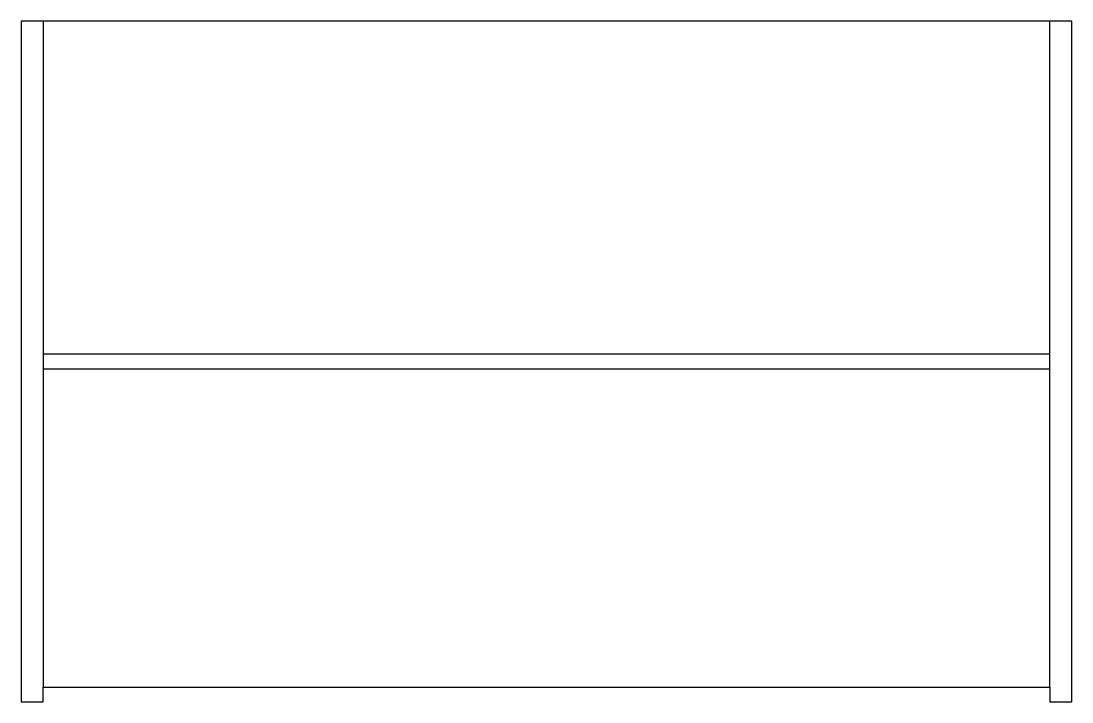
# Model space of a CAD drawing. Extents: x 8.253 to 8.963, y 7.608 to 8.068.
import ezdxf

# ---------------------------------------------------------------- set-up
doc = ezdxf.new("R2010")
doc.units = 0
doc.layers.get('0').update_dxf_attribs({"linetype": 'CONTINUOUS'})

msp = doc.modelspace()

# ---------------------------------------------------------------- linework, layer by layer
at = {"color": 0}
for p, q in [((8.26802, 8.06781), (8.26802, 7.84281)), ((8.94802, 7.84281), (8.94802, 8.06781)), ((8.26802, 7.83281), (8.26802, 7.61781)), ((8.94802, 7.61781), (8.94802, 7.83281))]:
    msp.add_line(p, q, dxfattribs=at)
for points in [[(8.25302, 7.60781), (8.26802, 7.60781), (8.26802, 7.61781), (8.94802, 7.61781), (8.94802, 7.60781), (8.96302, 7.60781), (8.96302, 8.06781), (8.25302, 8.06781)], [(8.94802, 7.83281), (8.94802, 7.84281), (8.26802, 7.84281), (8.26802, 7.83281)]]:
    msp.add_lwpolyline(points, close=True, dxfattribs=at)

doc.saveas('drawing.dxf')
